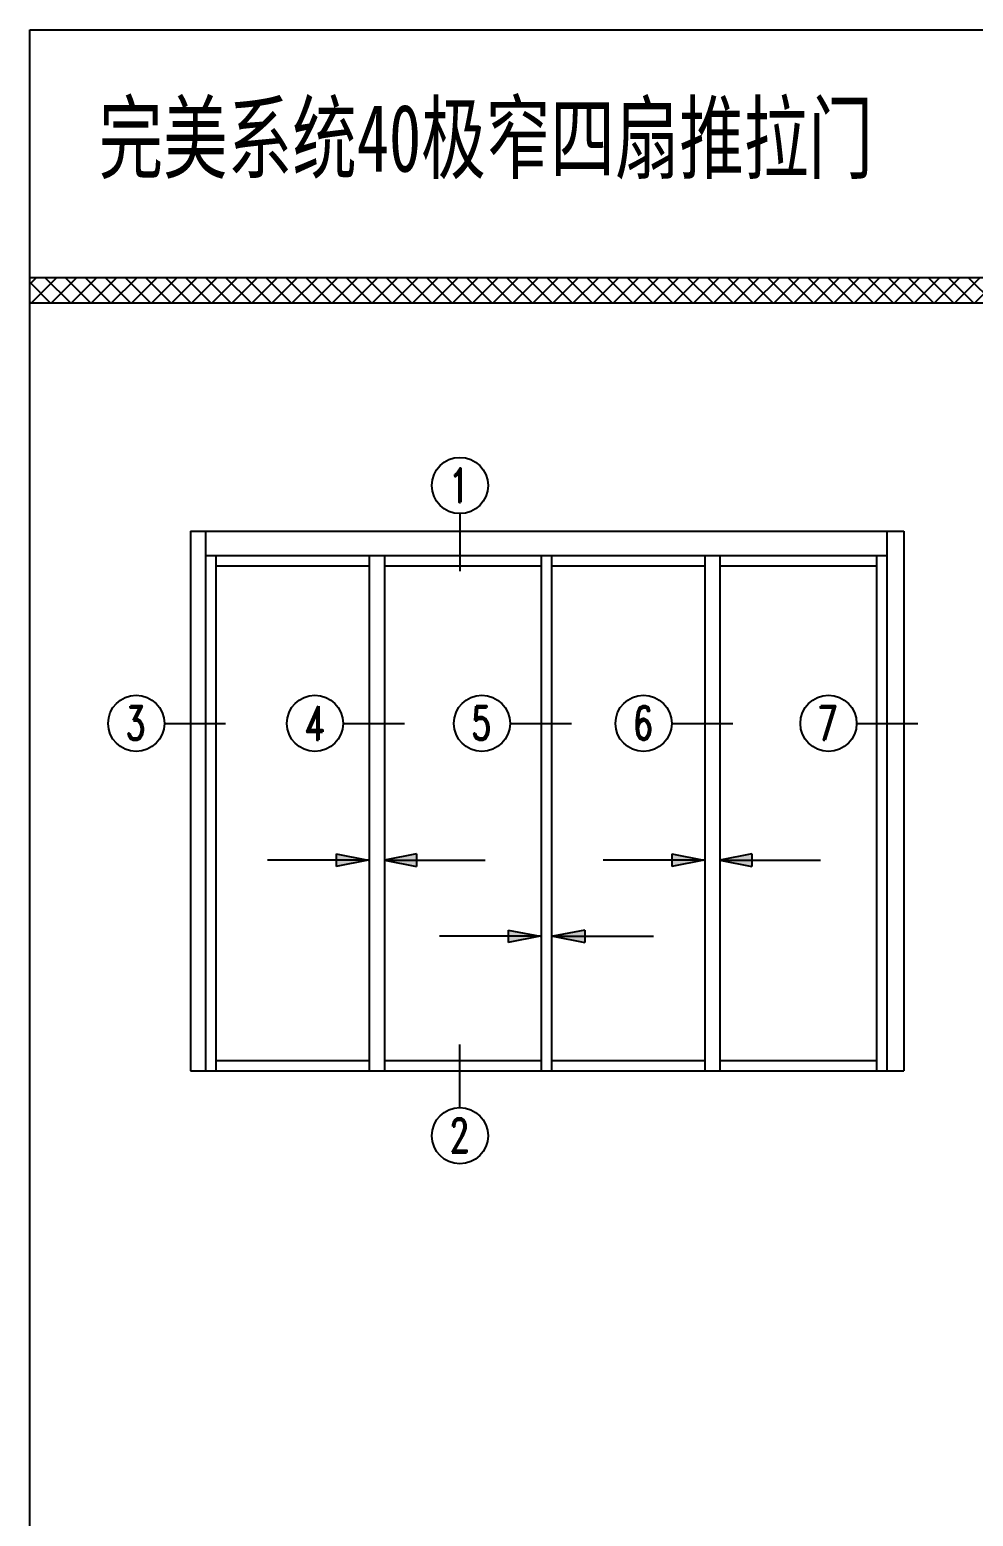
# Model space of a CAD drawing. Header units: millimetres. Extents: x 4423 to 13326, y -1516 to 5738.
# Drawn here: x 5405.3 to 5669.1, y 3506.8 to 3922.6 of the extents above; entities that cross this region are included whole.
import ezdxf

# ---------------------------------------------------------------- set-up
doc = ezdxf.new("R2010")
doc.units = ezdxf.units.MM
doc.header["$LTSCALE"] = 0.5
doc.layers.add('铝型材', color=1, linetype='Continuous')
doc.styles.add('CTXT', font='romand.shx', dxfattribs={"width": 0.7, "height": 5})

msp = doc.modelspace()

# ---------------------------------------------------------------- hatches: boundary and pattern name
at = {"layer": '铝型材'}
h = msp.add_hatch(dxfattribs=at)
h.set_pattern_fill('NET', color=1, scale=1.25, angle=45, style=0)
h.set_pattern_definition([(45, (3530.9666, 1842.3816), (-2.80633, 2.80633), []), (135, (3530.9666, 1842.3816), (-2.80633, -2.80633), [])])
h.paths.add_polyline_path([(5832.2176, 3864.4323, 0.66817864), (5831.6237, 3865.8662), (5817.9708, 3865.8662), (5805.3708, 3853.2662), (5405.3056, 3853.2662), (5405.3056, 3846.2662), (5811.732, 3846.2662, 0.19891237), (5815.6918, 3847.9064)])
h = msp.add_hatch(color=1, dxfattribs=at)
h.paths.add_polyline_path([(5490.9929, 3692.07), (5490.9929, 3690.3375), (5499.9388, 3690.3375), (5499.9388, 3690.3392)])
h.paths.add_polyline_path([(5499.9388, 3690.3358), (5499.9388, 3690.3375), (5490.9929, 3690.3375), (5490.9929, 3688.605)])
for points in [[(5499.9388, 3690.3358), (5499.9388, 3690.3375), (5490.9929, 3690.3375), (5490.9929, 3688.605)], [(5504.4751, 3690.3358), (5504.4751, 3690.3375), (5513.4209, 3690.3375), (5513.4209, 3688.605)], [(5593.7511, 3690.3358), (5593.7511, 3690.3375), (5584.8053, 3690.3375), (5584.8053, 3688.605)], [(5598.2875, 3690.3358), (5598.2875, 3690.3375), (5607.2333, 3690.3375), (5607.2333, 3688.605)], [(5547.9992, 3669.0485), (5547.9992, 3669.0502), (5539.0534, 3669.0502), (5539.0534, 3667.3177)], [(5551.5361, 3669.0485), (5551.5361, 3669.0502), (5560.4819, 3669.0502), (5560.4819, 3667.3177)]]:
    msp.add_hatch(color=1, dxfattribs=at).paths.add_polyline_path(points)
h = msp.add_hatch(color=1, dxfattribs=at)
h.paths.add_polyline_path([(5513.4209, 3692.07), (5513.4209, 3690.3375), (5504.4751, 3690.3375), (5504.4751, 3690.3392)])
h.paths.add_polyline_path([(5504.4751, 3690.3358), (5504.4751, 3690.3375), (5513.4209, 3690.3375), (5513.4209, 3688.605)])
h = msp.add_hatch(color=1, dxfattribs=at)
h.paths.add_polyline_path([(5584.8053, 3692.07), (5584.8053, 3690.3375), (5593.7511, 3690.3375), (5593.7511, 3690.3392)])
h.paths.add_polyline_path([(5593.7511, 3690.3358), (5593.7511, 3690.3375), (5584.8053, 3690.3375), (5584.8053, 3688.605)])
h = msp.add_hatch(color=1, dxfattribs=at)
h.paths.add_polyline_path([(5607.2333, 3692.07), (5607.2333, 3690.3375), (5598.2875, 3690.3375), (5598.2875, 3690.3392)])
h.paths.add_polyline_path([(5598.2875, 3690.3358), (5598.2875, 3690.3375), (5607.2333, 3690.3375), (5607.2333, 3688.605)])
h = msp.add_hatch(color=1, dxfattribs=at)
h.paths.add_polyline_path([(5539.0534, 3670.7827), (5539.0534, 3669.0502), (5547.9992, 3669.0502), (5547.9992, 3669.0518)])
h.paths.add_polyline_path([(5547.9992, 3669.0485), (5547.9992, 3669.0502), (5539.0534, 3669.0502), (5539.0534, 3667.3177)])
h = msp.add_hatch(color=1, dxfattribs=at)
h.paths.add_polyline_path([(5560.4819, 3670.7827), (5560.4819, 3669.0502), (5551.5361, 3669.0502), (5551.5361, 3669.0518)])
h.paths.add_polyline_path([(5551.5361, 3669.0485), (5551.5361, 3669.0502), (5560.4819, 3669.0502), (5560.4819, 3667.3177)])

# ---------------------------------------------------------------- linework, layer by layer
msp.add_line((5525.5948, 3787.2705), (5525.5948, 3771.1948), dxfattribs=at)
at = {"layer": '铝型材', "color": 1}
for p, q in [((5450.2935, 3782.3591), (5450.2935, 3631.4087)), ((5450.2935, 3782.3591), (5649.7538, 3782.3591)), ((5454.4951, 3782.3591), (5454.4951, 3631.4087)), ((5645.0073, 3782.3591), (5645.0073, 3631.4087)), ((5649.7538, 3782.3591), (5649.7538, 3631.4087)), ((5454.4951, 3775.5167), (5645.0073, 3775.5167)), ((5457.3826, 3775.5167), (5457.3826, 3631.4087)), ((5500.2391, 3775.5167), (5500.2391, 3631.4087)), ((5504.4664, 3775.5167), (5504.4664, 3631.4087)), ((5548.3074, 3775.5167), (5548.3074, 3631.4087)), ((5548.3074, 3775.5167), (5548.3074, 3631.4087)), ((5551.1949, 3775.5167), (5551.1949, 3631.4087)), ((5551.1949, 3775.5167), (5551.1949, 3631.4087)), ((5551.1949, 3775.5167), (5551.1949, 3631.4087)), ((5594.0515, 3775.5167), (5594.0515, 3631.4087)), ((5598.2788, 3775.5167), (5598.2788, 3631.4087)), ((5642.1198, 3775.5167), (5642.1198, 3631.4087)), ((5645.0073, 3775.5167), (5645.0073, 3631.4087)), ((5457.3826, 3772.6292), (5500.2391, 3772.6292)), ((5504.4664, 3772.6292), (5548.3074, 3772.6292)), ((5551.1949, 3772.6292), (5594.0515, 3772.6292)), ((5598.2788, 3772.6292), (5642.1198, 3772.6292)), ((5499.9474, 3690.3375), (5471.788, 3690.3375)), ((5490.9929, 3692.07), (5499.9474, 3690.3375)), ((5490.9929, 3692.07), (5490.9929, 3688.605)), ((5499.9474, 3690.3375), (5490.9929, 3688.605)), ((5513.4209, 3692.07), (5504.4664, 3690.3375)), ((5504.4664, 3690.3375), (5532.6258, 3690.3375)), ((5504.4664, 3690.3375), (5513.4209, 3688.605)), ((5513.4209, 3692.07), (5513.4209, 3688.605)), ((5593.7598, 3690.3375), (5565.6004, 3690.3375)), ((5584.8053, 3692.07), (5584.8053, 3688.605)), ((5584.8053, 3692.07), (5593.7598, 3690.3375)), ((5593.7598, 3690.3375), (5584.8053, 3688.605)), ((5607.2333, 3692.07), (5598.2788, 3690.3375)), ((5598.2788, 3690.3375), (5607.2333, 3688.605)), ((5598.2788, 3690.3375), (5626.4382, 3690.3375)), ((5607.2333, 3692.07), (5607.2333, 3688.605)), ((5548.0079, 3669.0502), (5519.8485, 3669.0502)), ((5539.0534, 3670.7827), (5548.0079, 3669.0502)), ((5539.0534, 3670.7827), (5539.0534, 3667.3177)), ((5548.0079, 3669.0502), (5539.0534, 3667.3177)), ((5560.4819, 3670.7827), (5551.5274, 3669.0502)), ((5551.5274, 3669.0502), (5579.6868, 3669.0502)), ((5551.5274, 3669.0502), (5560.4819, 3667.3177)), ((5560.4819, 3670.7827), (5560.4819, 3667.3177)), ((5457.3826, 3634.2962), (5500.2391, 3634.2962)), ((5504.4664, 3634.2962), (5548.3074, 3634.2962)), ((5551.1949, 3634.2962), (5594.0515, 3634.2962)), ((5598.2788, 3634.2962), (5642.1198, 3634.2962)), ((5450.2935, 3631.4087), (5649.7538, 3631.4087))]:
    msp.add_line(p, q, dxfattribs=at)
at = {"layer": '铝型材', "ltscale": 0.4}
for p, q in [((5442.9458, 3728.606), (5460.0829, 3728.606)), ((5492.9172, 3728.606), (5510.0542, 3728.606)), ((5539.6103, 3728.606), (5556.7474, 3728.606)), ((5584.804, 3728.606), (5601.941, 3728.606)), ((5636.5208, 3728.606), (5653.6578, 3728.606)), ((5525.5948, 3621.1269), (5525.5948, 3638.7951))]:
    msp.add_line(p, q, dxfattribs=at)
at = {"layer": '铝型材', "color": 1, "linetype": 'ByBlock', "lineweight": -3}
msp.add_lwpolyline([(5405.3056, 3922.6195), (5993.3056, 3922.6195), (5993.3056, 3091.0195), (5405.3056, 3091.0195)], close=True, dxfattribs=at)
msp.add_lwpolyline([(5405.3056, 3846.2662), (5811.732, 3846.2662, 0.19891237), (5815.6918, 3847.9064), (5832.2176, 3864.4323, 0.66817864), (5831.6237, 3865.8662), (5817.9708, 3865.8662), (5805.3708, 3853.2662), (5405.3056, 3853.2662)], format="xyb", dxfattribs=at)
at = {"layer": '铝型材'}
for centre in [(5525.5948, 3795.132), (5435.0843, 3728.606), (5485.0557, 3728.606), (5531.7488, 3728.606), (5576.9424, 3728.606), (5628.6593, 3728.606), (5525.5948, 3613.2653)]:
    msp.add_circle(centre, 7.8615, dxfattribs=at)

# ---------------------------------------------------------------- texts
at = {"layer": '铝型材', "style": 'CTXT', "width": 0.7}
for s, p in [('1', (5522.586, 3790.4804)), ('3', (5432.0756, 3723.9544)), ('4', (5482.0469, 3723.9544)), ('5', (5528.7401, 3723.9544)), ('6', (5573.9337, 3723.9544)), ('7', (5625.6505, 3723.9544)), ('2', (5522.586, 3608.6137))]:
    msp.add_text(s, height=9.504, dxfattribs=at).set_placement(p)
at = {"layer": '铝型材', "color": 1, "linetype": 'ByBlock', "lineweight": -3, "insert": (5424.5701, 3901.8214), "char_height": 18.9, "width": 513.345865, "attachment_point": 1, "style": 'CTXT'}
msp.add_mtext('{\\fNSimSun|b0|i0|c134|p49;完美系统40极窄四扇推拉门}', dxfattribs=at)

doc.saveas('drawing.dxf')
